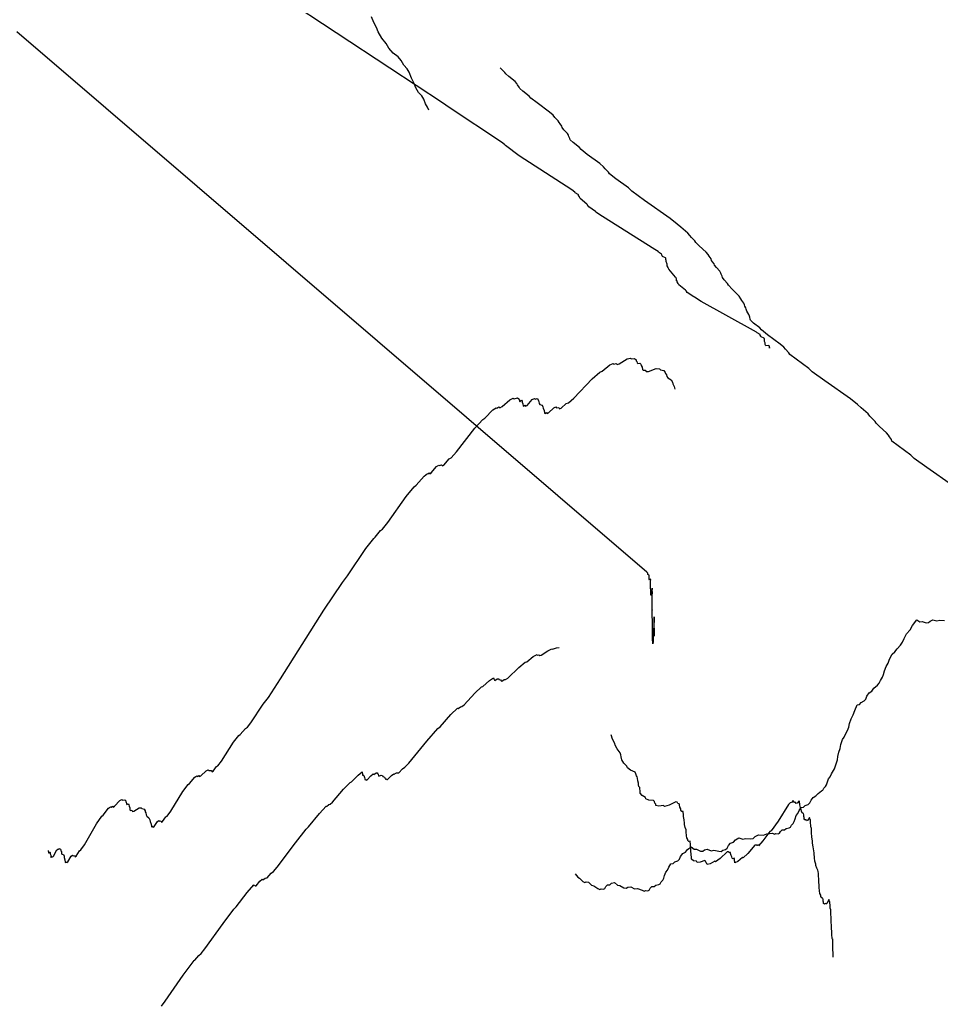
# Model space of a CAD drawing. Header units: metres. Extents: x 0 to 1, y 0 to 1.
# Drawn here: x 0.4555 to 0.5541, y 0.1948 to 0.3004 of the extents above; entities that cross this region are included whole.
import ezdxf

# ---------------------------------------------------------------- set-up
doc = ezdxf.new("R2010")
doc.units = ezdxf.units.M

msp = doc.modelspace()

# ---------------------------------------------------------------- linework, layer by layer
at = {"layer": '2', "color": 0}
for p, q in [((0.495091, 0.295191), (0.398044, 0.35913)), ((0.493378, 0.300062), (0.493133, 0.300691)), ((0.493667, 0.299539), (0.493378, 0.300062)), ((0.522604, 0.241217), (0.455166, 0.299063)), ((0.493849, 0.299087), (0.493667, 0.299539)), ((0.494237, 0.298407), (0.493849, 0.299087)), ((0.494694, 0.297824), (0.494237, 0.298407)), ((0.494983, 0.297335), (0.494694, 0.297824)), ((0.495441, 0.296796), (0.494983, 0.297335)), ((0.49598, 0.29638), (0.495441, 0.296796)), ((0.49632, 0.295996), (0.49598, 0.29638)), ((0.496609, 0.295489), (0.49632, 0.295996)), ((0.500718, 0.291467), (0.495091, 0.295191)), ((0.496949, 0.295109), (0.496609, 0.295489)), ((0.497164, 0.294749), (0.496949, 0.295109)), ((0.497409, 0.294099), (0.497164, 0.294749)), ((0.507085, 0.295024), (0.506923, 0.295204)), ((0.507414, 0.294734), (0.507085, 0.295024)), ((0.507504, 0.294576), (0.507414, 0.294734)), ((0.507833, 0.294285), (0.507504, 0.294576)), ((0.497697, 0.293551), (0.497409, 0.294099)), ((0.49788, 0.293084), (0.497697, 0.293551)), ((0.508501, 0.293768), (0.507833, 0.294285)), ((0.508684, 0.293548), (0.508501, 0.293768)), ((0.508774, 0.293393), (0.508684, 0.293548)), ((0.498168, 0.292582), (0.49788, 0.293084)), ((0.498509, 0.292207), (0.498168, 0.292582)), ((0.508956, 0.293151), (0.508774, 0.293393)), ((0.509007, 0.293007), (0.508956, 0.293151)), ((0.509336, 0.292715), (0.509007, 0.293007)), ((0.510003, 0.292196), (0.509336, 0.292715)), ((0.498724, 0.29185), (0.498509, 0.292207)), ((0.498906, 0.291365), (0.498724, 0.29185)), ((0.499121, 0.291012), (0.498906, 0.291365)), ((0.501434, 0.290952), (0.500718, 0.291467)), ((0.510186, 0.291976), (0.510003, 0.292196)), ((0.510854, 0.291457), (0.510186, 0.291976)), ((0.512208, 0.290477), (0.510854, 0.291457)), ((0.499256, 0.290669), (0.499121, 0.291012)), ((0.507061, 0.287246), (0.501434, 0.290952)), ((0.512579, 0.290131), (0.512208, 0.290477)), ((0.512762, 0.289913), (0.512579, 0.290131)), ((0.513133, 0.289544), (0.512762, 0.289913)), ((0.513234, 0.289365), (0.513133, 0.289544)), ((0.513325, 0.289212), (0.513234, 0.289365)), ((0.513507, 0.288974), (0.513325, 0.289212)), ((0.513557, 0.288831), (0.513507, 0.288974)), ((0.51374, 0.288593), (0.513557, 0.288831)), ((0.514111, 0.288182), (0.51374, 0.288593)), ((0.514213, 0.287992), (0.514111, 0.288182)), ((0.507387, 0.287015), (0.507061, 0.287246)), ((0.514263, 0.287851), (0.514213, 0.287992)), ((0.514364, 0.287638), (0.514263, 0.287851)), ((0.514392, 0.287502), (0.514364, 0.287638)), ((0.514721, 0.28721), (0.514392, 0.287502)), ((0.515389, 0.28669), (0.514721, 0.28721)), ((0.507478, 0.286902), (0.507387, 0.287015)), ((0.508193, 0.286358), (0.507478, 0.286902)), ((0.508235, 0.28631), (0.508193, 0.286358)), ((0.50895, 0.285801), (0.508235, 0.28631)), ((0.515571, 0.28647), (0.515389, 0.28669)), ((0.516239, 0.285949), (0.515571, 0.28647)), ((0.514577, 0.282146), (0.50895, 0.285801)), ((0.517594, 0.284967), (0.516239, 0.285949)), ((0.517965, 0.28462), (0.517594, 0.284967)), ((0.518147, 0.284402), (0.517965, 0.28462)), ((0.518518, 0.284033), (0.518147, 0.284402)), ((0.51862, 0.283854), (0.518518, 0.284033)), ((0.519287, 0.283333), (0.51862, 0.283854)), ((0.520642, 0.282349), (0.519287, 0.283333)), ((0.514904, 0.281917), (0.514577, 0.282146)), ((0.514945, 0.281847), (0.514904, 0.281917)), ((0.515271, 0.281636), (0.514945, 0.281847)), ((0.521013, 0.282002), (0.520642, 0.282349)), ((0.522368, 0.281017), (0.521013, 0.282002)), ((0.51529, 0.281607), (0.515271, 0.281636)), ((0.515302, 0.281543), (0.51529, 0.281607)), ((0.515393, 0.281384), (0.515302, 0.281543)), ((0.515398, 0.281359), (0.515393, 0.281384)), ((0.515489, 0.281235), (0.515398, 0.281359)), ((0.516204, 0.280611), (0.515489, 0.281235)), ((0.525117, 0.279093), (0.522368, 0.281017)), ((0.516246, 0.280558), (0.516204, 0.280611)), ((0.516251, 0.280509), (0.516246, 0.280558)), ((0.516292, 0.280475), (0.516251, 0.280509)), ((0.516295, 0.280456), (0.516292, 0.280475)), ((0.516386, 0.280345), (0.516295, 0.280456)), ((0.517101, 0.27982), (0.516386, 0.280345)), ((0.517143, 0.279772), (0.517101, 0.27982)), ((0.517858, 0.279282), (0.517143, 0.279772)), ((0.523485, 0.27577), (0.517858, 0.279282)), ((0.525869, 0.278489), (0.525117, 0.279093)), ((0.52624, 0.278143), (0.525869, 0.278489)), ((0.526993, 0.277517), (0.52624, 0.278143)), ((0.527199, 0.277267), (0.526993, 0.277517)), ((0.527381, 0.277051), (0.527199, 0.277267)), ((0.527752, 0.276686), (0.527381, 0.277051)), ((0.527854, 0.276508), (0.527752, 0.276686)), ((0.523811, 0.27555), (0.523485, 0.27577)), ((0.523853, 0.27548), (0.523811, 0.27555)), ((0.528225, 0.276142), (0.527854, 0.276508)), ((0.528977, 0.275473), (0.528225, 0.276142)), ((0.524179, 0.275278), (0.523853, 0.27548)), ((0.524198, 0.27525), (0.524179, 0.275278)), ((0.524203, 0.275193), (0.524198, 0.27525)), ((0.524245, 0.275095), (0.524203, 0.275193)), ((0.524247, 0.275072), (0.524245, 0.275095)), ((0.524289, 0.275009), (0.524247, 0.275072)), ((0.524615, 0.274858), (0.524289, 0.275009)), ((0.524634, 0.274832), (0.524615, 0.274858)), ((0.524636, 0.274787), (0.524634, 0.274832)), ((0.524655, 0.27478), (0.524636, 0.274787)), ((0.524656, 0.274763), (0.524655, 0.27478)), ((0.524658, 0.274704), (0.524656, 0.274763)), ((0.524669, 0.274589), (0.524658, 0.274704)), ((0.52467, 0.274565), (0.524669, 0.274589)), ((0.524681, 0.274485), (0.52467, 0.274565)), ((0.524772, 0.274199), (0.524681, 0.274485)), ((0.529183, 0.275212), (0.528977, 0.275473)), ((0.529285, 0.275036), (0.529183, 0.275212)), ((0.529491, 0.274753), (0.529285, 0.275036)), ((0.529547, 0.274597), (0.529491, 0.274753)), ((0.529637, 0.274446), (0.529547, 0.274597)), ((0.52982, 0.274212), (0.529637, 0.274446)), ((0.524778, 0.274165), (0.524772, 0.274199)), ((0.524778, 0.274119), (0.524778, 0.274165)), ((0.524784, 0.274104), (0.524778, 0.274119)), ((0.524784, 0.274087), (0.524784, 0.274104)), ((0.524795, 0.274019), (0.524784, 0.274087)), ((0.524886, 0.273832), (0.524795, 0.274019)), ((0.524892, 0.273804), (0.524886, 0.273832)), ((0.524983, 0.273652), (0.524892, 0.273804)), ((0.525698, 0.2728), (0.524983, 0.273652)), ((0.52987, 0.27407), (0.52982, 0.274212)), ((0.530053, 0.273835), (0.52987, 0.27407)), ((0.530424, 0.273432), (0.530053, 0.273835)), ((0.530525, 0.273244), (0.530424, 0.273432)), ((0.525739, 0.272734), (0.525698, 0.2728)), ((0.525745, 0.272684), (0.525739, 0.272734)), ((0.525786, 0.272636), (0.525745, 0.272684)), ((0.525788, 0.272617), (0.525786, 0.272636)), ((0.525789, 0.272563), (0.525788, 0.272617)), ((0.525794, 0.272484), (0.525789, 0.272563)), ((0.525795, 0.272463), (0.525794, 0.272484)), ((0.5258, 0.272419), (0.525795, 0.272463)), ((0.525841, 0.272422), (0.5258, 0.272419)), ((0.525844, 0.272406), (0.525841, 0.272422)), ((0.525844, 0.272362), (0.525844, 0.272406)), ((0.525847, 0.272363), (0.525844, 0.272362)), ((0.525847, 0.272347), (0.525847, 0.272363)), ((0.525858, 0.272284), (0.525847, 0.272347)), ((0.530575, 0.273104), (0.530525, 0.273244)), ((0.530677, 0.272893), (0.530575, 0.273104)), ((0.530705, 0.272758), (0.530677, 0.272893)), ((0.530887, 0.272522), (0.530705, 0.272758)), ((0.531258, 0.272118), (0.530887, 0.272522)), ((0.525949, 0.272132), (0.525858, 0.272284)), ((0.525954, 0.272106), (0.525949, 0.272132)), ((0.526045, 0.271989), (0.525954, 0.272106)), ((0.526761, 0.271416), (0.526045, 0.271989)), ((0.526802, 0.271366), (0.526761, 0.271416)), ((0.526807, 0.271318), (0.526802, 0.271366)), ((0.526849, 0.271286), (0.526807, 0.271318)), ((0.526851, 0.271268), (0.526849, 0.271286)), ((0.526942, 0.271163), (0.526851, 0.271268)), ((0.53136, 0.27193), (0.531258, 0.272118)), ((0.531731, 0.271525), (0.53136, 0.27193)), ((0.532483, 0.270777), (0.531731, 0.271525)), ((0.527658, 0.270689), (0.526942, 0.271163)), ((0.527699, 0.270645), (0.527658, 0.270689)), ((0.528414, 0.270205), (0.527699, 0.270645)), ((0.532689, 0.270494), (0.532483, 0.270777)), ((0.532791, 0.270308), (0.532689, 0.270494)), ((0.532997, 0.270003), (0.532791, 0.270308)), ((0.534041, 0.267096), (0.528414, 0.270205)), ((0.533053, 0.269842), (0.532997, 0.270003)), ((0.533103, 0.269704), (0.533053, 0.269842)), ((0.533205, 0.269497), (0.533103, 0.269704)), ((0.533232, 0.269363), (0.533205, 0.269497)), ((0.533334, 0.269156), (0.533232, 0.269363)), ((0.53354, 0.268809), (0.533334, 0.269156)), ((0.533596, 0.268636), (0.53354, 0.268809)), ((0.533624, 0.268503), (0.533596, 0.268636)), ((0.533681, 0.268308), (0.533624, 0.268503)), ((0.533696, 0.268177), (0.533681, 0.268308)), ((0.534025, 0.267884), (0.533696, 0.268177)), ((0.534693, 0.267363), (0.534025, 0.267884)), ((0.534368, 0.266899), (0.534041, 0.267096)), ((0.534875, 0.267143), (0.534693, 0.267363)), ((0.535543, 0.266621), (0.534875, 0.267143)), ((0.534409, 0.266832), (0.534368, 0.266899)), ((0.534736, 0.266654), (0.534409, 0.266832)), ((0.534754, 0.266627), (0.534736, 0.266654)), ((0.53476, 0.26657), (0.534754, 0.266627)), ((0.534801, 0.266475), (0.53476, 0.26657)), ((0.534804, 0.266453), (0.534801, 0.266475)), ((0.534845, 0.266393), (0.534804, 0.266453)), ((0.535171, 0.266265), (0.534845, 0.266393)), ((0.53519, 0.266241), (0.535171, 0.266265)), ((0.535193, 0.266196), (0.53519, 0.266241)), ((0.535212, 0.26619), (0.535193, 0.266196)), ((0.535213, 0.266173), (0.535212, 0.26619)), ((0.535213, 0.266116), (0.535213, 0.266173)), ((0.535219, 0.266014), (0.535213, 0.266116)), ((0.535219, 0.265992), (0.535219, 0.266014)), ((0.535224, 0.265925), (0.535219, 0.265992)), ((0.536898, 0.265636), (0.535543, 0.266621)), ((0.535266, 0.265749), (0.535224, 0.265925)), ((0.535268, 0.265722), (0.535266, 0.265749)), ((0.535268, 0.265677), (0.535268, 0.265722)), ((0.535271, 0.265668), (0.535268, 0.265677)), ((0.535271, 0.265651), (0.535271, 0.265668)), ((0.535276, 0.265598), (0.535271, 0.265651)), ((0.535318, 0.26552), (0.535276, 0.265598)), ((0.53532, 0.265499), (0.535318, 0.26552)), ((0.535362, 0.265457), (0.53532, 0.265499)), ((0.535688, 0.265472), (0.535362, 0.265457)), ((0.535707, 0.265457), (0.535688, 0.265472)), ((0.535709, 0.265413), (0.535707, 0.265457)), ((0.535728, 0.265415), (0.535709, 0.265413)), ((0.535729, 0.265399), (0.535728, 0.265415)), ((0.53573, 0.265345), (0.535729, 0.265399)), ((0.535732, 0.265273), (0.53573, 0.265345)), ((0.535732, 0.265252), (0.535732, 0.265273)), ((0.535734, 0.265215), (0.535732, 0.265252)), ((0.535753, 0.265268), (0.535734, 0.265215)), ((0.535754, 0.265255), (0.535753, 0.265268)), ((0.535755, 0.265211), (0.535754, 0.265255)), ((0.535756, 0.265216), (0.535755, 0.265211)), ((0.535756, 0.265199), (0.535756, 0.265216)), ((0.537269, 0.265289), (0.536898, 0.265636)), ((0.537452, 0.26507), (0.537269, 0.265289)), ((0.537822, 0.264701), (0.537452, 0.26507)), ((0.519654, 0.263519), (0.520491, 0.264059)), ((0.520491, 0.264059), (0.520847, 0.264139)), ((0.520847, 0.264139), (0.520947, 0.264059)), ((0.520947, 0.264059), (0.521302, 0.264075)), ((0.521302, 0.264075), (0.521453, 0.263933)), ((0.521453, 0.263933), (0.521472, 0.263834)), ((0.537924, 0.264522), (0.537822, 0.264701)), ((0.538592, 0.263999), (0.537924, 0.264522)), ((0.539946, 0.263013), (0.538592, 0.263999)), ((0.517823, 0.262741), (0.518661, 0.263405)), ((0.518661, 0.263405), (0.519016, 0.263537)), ((0.519016, 0.263537), (0.519082, 0.263478)), ((0.519082, 0.263478), (0.519318, 0.263564)), ((0.519318, 0.263564), (0.519418, 0.263451)), ((0.519418, 0.263451), (0.519654, 0.263519)), ((0.521472, 0.263834), (0.521538, 0.263784)), ((0.521538, 0.263784), (0.521567, 0.263613)), ((0.521567, 0.263613), (0.521633, 0.263544)), ((0.521633, 0.263544), (0.521869, 0.263598)), ((0.521869, 0.263598), (0.521969, 0.263471)), ((0.521969, 0.263471), (0.521997, 0.263333)), ((0.521997, 0.263333), (0.522097, 0.263143)), ((0.522097, 0.263143), (0.522139, 0.262913)), ((0.522139, 0.262913), (0.522206, 0.262834)), ((0.522206, 0.262834), (0.522441, 0.262852)), ((0.522441, 0.262852), (0.522541, 0.26271)), ((0.522777, 0.262709), (0.523614, 0.263005)), ((0.523614, 0.263005), (0.52397, 0.262981)), ((0.52397, 0.262981), (0.52407, 0.262873)), ((0.52407, 0.262873), (0.524426, 0.262785)), ((0.540317, 0.262666), (0.539946, 0.263013)), ((0.514779, 0.259844), (0.51675, 0.26191)), ((0.51675, 0.26191), (0.517588, 0.262638)), ((0.517588, 0.262638), (0.517823, 0.262741)), ((0.522541, 0.26271), (0.522777, 0.262709)), ((0.524426, 0.262785), (0.524577, 0.262599)), ((0.524577, 0.262599), (0.524605, 0.26248)), ((0.524605, 0.26248), (0.524705, 0.262355)), ((0.524705, 0.262355), (0.524747, 0.262152)), ((0.524747, 0.262152), (0.524847, 0.262008)), ((0.524847, 0.262008), (0.525203, 0.261796)), ((0.525203, 0.261796), (0.525354, 0.261557)), ((0.541672, 0.261679), (0.540317, 0.262666)), ((0.525354, 0.261557), (0.525396, 0.261388)), ((0.525396, 0.261388), (0.525547, 0.261085)), ((0.525547, 0.261085), (0.525612, 0.260806)), ((0.544421, 0.259751), (0.541672, 0.261679)), ((0.507107, 0.258934), (0.507944, 0.259676)), ((0.507944, 0.259676), (0.5083, 0.259841)), ((0.5083, 0.259841), (0.5084, 0.259786)), ((0.5084, 0.259786), (0.508756, 0.259888)), ((0.508756, 0.259888), (0.508907, 0.259782)), ((0.508907, 0.259782), (0.508919, 0.259691)), ((0.508919, 0.259691), (0.508963, 0.259666)), ((0.508963, 0.259666), (0.508982, 0.259506)), ((0.509784, 0.259072), (0.510339, 0.259693)), ((0.510339, 0.259693), (0.510574, 0.259808)), ((0.510574, 0.259808), (0.51064, 0.259738)), ((0.51064, 0.259738), (0.510876, 0.259789)), ((0.510876, 0.259789), (0.510976, 0.259661)), ((0.510976, 0.259661), (0.510995, 0.259553)), ((0.514224, 0.259347), (0.514779, 0.259844)), ((0.545173, 0.259145), (0.544421, 0.259751)), ((0.506114, 0.25858), (0.506469, 0.258799)), ((0.506469, 0.258799), (0.506536, 0.258755)), ((0.506536, 0.258755), (0.506771, 0.258898)), ((0.506771, 0.258898), (0.506871, 0.25881)), ((0.506871, 0.25881), (0.507107, 0.258934)), ((0.508982, 0.259506), (0.509026, 0.259463)), ((0.509026, 0.259463), (0.509182, 0.259608)), ((0.509182, 0.259608), (0.509248, 0.25952)), ((0.509248, 0.25952), (0.509267, 0.259394)), ((0.509267, 0.259394), (0.509333, 0.259242)), ((0.509333, 0.259242), (0.509361, 0.259028)), ((0.509361, 0.259028), (0.509405, 0.258975)), ((0.509405, 0.258975), (0.509561, 0.259084)), ((0.509561, 0.259084), (0.509628, 0.258981)), ((0.509628, 0.258981), (0.509784, 0.259072)), ((0.510995, 0.259553), (0.511061, 0.259466)), ((0.511061, 0.259466), (0.511089, 0.25928)), ((0.511089, 0.25928), (0.511156, 0.259175)), ((0.511156, 0.259175), (0.511391, 0.259101)), ((0.511391, 0.259101), (0.511491, 0.258921)), ((0.511491, 0.258921), (0.511519, 0.258768)), ((0.511519, 0.258768), (0.51162, 0.258523)), ((0.512085, 0.258261), (0.512639, 0.258812)), ((0.512639, 0.258812), (0.512875, 0.258897)), ((0.512875, 0.258897), (0.512941, 0.258819)), ((0.512941, 0.258819), (0.513177, 0.25884)), ((0.513177, 0.25884), (0.513277, 0.2587)), ((0.513277, 0.2587), (0.513433, 0.258761)), ((0.513433, 0.258761), (0.513988, 0.259277)), ((0.513988, 0.259277), (0.514224, 0.259347)), ((0.545544, 0.258799), (0.545173, 0.259145)), ((0.546297, 0.258171), (0.545544, 0.258799)), ((0.504203, 0.256624), (0.505041, 0.257554)), ((0.505041, 0.257554), (0.505276, 0.257714)), ((0.505276, 0.257714), (0.506114, 0.25858)), ((0.51162, 0.258523), (0.511662, 0.25827)), ((0.511662, 0.25827), (0.511706, 0.258211)), ((0.511706, 0.258211), (0.511862, 0.258301)), ((0.511862, 0.258301), (0.511928, 0.25819)), ((0.511928, 0.25819), (0.512085, 0.258261)), ((0.546503, 0.257921), (0.546297, 0.258171)), ((0.546686, 0.257704), (0.546503, 0.257921)), ((0.547056, 0.257339), (0.546686, 0.257704)), ((0.502232, 0.254082), (0.504203, 0.256624)), ((0.547158, 0.257161), (0.547056, 0.257339)), ((0.547529, 0.256794), (0.547158, 0.257161)), ((0.548281, 0.256124), (0.547529, 0.256794)), ((0.548487, 0.255863), (0.548281, 0.256124)), ((0.548589, 0.255687), (0.548487, 0.255863)), ((0.548795, 0.255403), (0.548589, 0.255687)), ((0.548851, 0.255248), (0.548795, 0.255403)), ((0.549519, 0.254725), (0.548851, 0.255248)), ((0.550874, 0.253738), (0.549519, 0.254725)), ((0.500886, 0.252675), (0.501441, 0.253325)), ((0.501441, 0.253325), (0.501677, 0.253451)), ((0.501677, 0.253451), (0.502232, 0.254082)), ((0.551245, 0.25339), (0.550874, 0.253738)), ((0.552599, 0.252402), (0.551245, 0.25339)), ((0.499538, 0.251849), (0.500093, 0.252535)), ((0.500093, 0.252535), (0.500328, 0.252676)), ((0.500328, 0.252676), (0.500395, 0.252614)), ((0.500395, 0.252614), (0.50063, 0.252692)), ((0.50063, 0.252692), (0.50073, 0.252576)), ((0.50073, 0.252576), (0.500886, 0.252675)), ((0.555348, 0.250471), (0.552599, 0.252402)), ((0.497922, 0.250524), (0.49876, 0.251494)), ((0.49876, 0.251494), (0.499115, 0.251756)), ((0.499115, 0.251756), (0.499159, 0.251708)), ((0.499159, 0.251708), (0.499315, 0.251836)), ((0.499315, 0.251836), (0.499382, 0.25174)), ((0.499382, 0.25174), (0.499538, 0.251849)), ((0.496849, 0.249302), (0.497687, 0.250335)), ((0.497687, 0.250335), (0.497922, 0.250524)), ((0.494878, 0.246517), (0.496849, 0.249302)), ((0.494323, 0.245817), (0.494878, 0.246517)), ((0.493376, 0.244825), (0.493532, 0.244943)), ((0.493532, 0.244943), (0.494087, 0.245661)), ((0.494087, 0.245661), (0.494323, 0.245817)), ((0.492539, 0.243739), (0.493376, 0.244825)), ((0.490567, 0.240829), (0.492539, 0.243739)), ((0.490012, 0.240094), (0.490567, 0.240829)), ((0.522714, 0.241089), (0.522604, 0.241217)), ((0.522735, 0.240952), (0.522714, 0.241089)), ((0.522845, 0.2409), (0.522735, 0.240952)), ((0.522845, 0.240867), (0.522845, 0.2409)), ((0.522849, 0.240698), (0.522845, 0.240867)), ((0.52287, 0.240481), (0.522849, 0.240698)), ((0.488041, 0.23712), (0.490012, 0.240094)), ((0.52287, 0.240448), (0.52287, 0.240481)), ((0.522891, 0.240351), (0.52287, 0.240448)), ((0.523001, 0.240508), (0.522891, 0.240351)), ((0.523001, 0.240475), (0.523001, 0.240508)), ((0.523001, 0.240356), (0.523001, 0.240475)), ((0.523001, 0.240365), (0.523001, 0.240398)), ((0.523001, 0.240398), (0.523001, 0.240356)), ((0.523002, 0.240174), (0.523001, 0.240365)), ((0.523006, 0.239843), (0.523002, 0.240174)), ((0.523006, 0.23981), (0.523006, 0.239843)), ((0.52301, 0.239598), (0.523006, 0.23981)), ((0.523031, 0.23916), (0.52301, 0.239598)), ((0.523031, 0.239126), (0.523031, 0.23916)), ((0.523031, 0.239007), (0.523031, 0.239126)), ((0.523031, 0.239015), (0.523031, 0.239048)), ((0.523031, 0.239048), (0.523031, 0.239007)), ((0.523035, 0.238868), (0.523031, 0.239015)), ((0.523057, 0.238764), (0.523035, 0.238868)), ((0.523057, 0.238731), (0.523057, 0.238764)), ((0.523078, 0.238746), (0.523057, 0.238731)), ((0.523187, 0.239486), (0.523078, 0.238746)), ((0.523188, 0.239455), (0.523187, 0.239486)), ((0.523188, 0.239336), (0.523188, 0.239455)), ((0.523188, 0.239346), (0.523188, 0.239379)), ((0.523188, 0.239379), (0.523188, 0.239336)), ((0.523188, 0.239181), (0.523188, 0.239346)), ((0.523188, 0.238982), (0.523188, 0.239181)), ((0.523188, 0.23909), (0.523188, 0.239123)), ((0.523188, 0.239123), (0.523188, 0.23887)), ((0.523188, 0.238971), (0.523188, 0.23909)), ((0.523188, 0.23898), (0.523188, 0.239013)), ((0.523188, 0.239013), (0.523188, 0.238971)), ((0.523188, 0.238949), (0.523188, 0.238982)), ((0.523188, 0.238777), (0.523188, 0.23898)), ((0.523188, 0.23887), (0.523188, 0.238949)), ((0.523189, 0.238379), (0.523188, 0.238777)), ((0.523189, 0.238345), (0.523189, 0.238379)), ((0.52319, 0.238067), (0.523189, 0.238345)), ((0.523194, 0.237282), (0.52319, 0.238067)), ((0.483398, 0.229767), (0.488041, 0.23712)), ((0.523194, 0.237248), (0.523194, 0.237282)), ((0.523194, 0.237129), (0.523194, 0.237248)), ((0.523194, 0.237137), (0.523194, 0.23717)), ((0.523194, 0.23717), (0.523194, 0.237129)), ((0.523195, 0.236923), (0.523194, 0.237137)), ((0.523199, 0.236472), (0.523195, 0.236923)), ((0.523199, 0.236439), (0.523199, 0.236472)), ((0.523203, 0.236108), (0.523199, 0.236439)), ((0.523224, 0.235052), (0.523203, 0.236108)), ((0.52341, 0.236421), (0.523301, 0.234053)), ((0.523411, 0.236392), (0.52341, 0.236421)), ((0.523411, 0.236273), (0.523411, 0.236392)), ((0.523411, 0.236286), (0.523411, 0.236319)), ((0.523411, 0.236319), (0.523411, 0.236273)), ((0.523411, 0.236121), (0.523411, 0.236286)), ((0.523411, 0.235923), (0.523411, 0.236121)), ((0.523411, 0.236034), (0.523411, 0.236066)), ((0.523411, 0.236066), (0.523411, 0.235812)), ((0.523411, 0.235915), (0.523411, 0.236034)), ((0.523411, 0.235924), (0.523411, 0.235957)), ((0.523411, 0.235957), (0.523411, 0.235915)), ((0.523411, 0.235734), (0.523411, 0.235924)), ((0.523411, 0.23589), (0.523411, 0.235923)), ((0.523411, 0.235812), (0.523411, 0.23589)), ((0.523411, 0.235406), (0.523411, 0.235734)), ((0.523411, 0.235373), (0.523411, 0.235406)), ((0.550794, 0.235027), (0.551063, 0.235491)), ((0.551063, 0.235491), (0.551512, 0.236094)), ((0.551512, 0.236094), (0.551853, 0.235902)), ((0.551853, 0.235902), (0.552102, 0.23592)), ((0.552102, 0.23592), (0.552517, 0.235783)), ((0.552517, 0.235783), (0.552766, 0.235798)), ((0.552766, 0.235798), (0.552948, 0.235969)), ((0.552948, 0.235969), (0.553251, 0.236085)), ((0.553251, 0.236085), (0.553666, 0.235979)), ((0.553666, 0.235979), (0.553969, 0.236061)), ((0.553969, 0.236061), (0.554474, 0.236029)), ((0.523224, 0.235018), (0.523224, 0.235052)), ((0.523224, 0.234898), (0.523224, 0.235018)), ((0.523224, 0.234905), (0.523224, 0.234938)), ((0.523224, 0.234938), (0.523224, 0.234898)), ((0.523224, 0.23474), (0.523224, 0.234905)), ((0.523224, 0.234541), (0.523224, 0.23474)), ((0.523224, 0.234645), (0.523224, 0.234678)), ((0.523224, 0.234678), (0.523224, 0.234429)), ((0.523224, 0.234526), (0.523224, 0.234645)), ((0.523224, 0.234536), (0.523224, 0.234569)), ((0.523224, 0.234569), (0.523224, 0.234526)), ((0.523224, 0.234508), (0.523224, 0.234541)), ((0.523225, 0.234356), (0.523224, 0.234536)), ((0.523224, 0.234429), (0.523224, 0.234508)), ((0.523229, 0.234086), (0.523225, 0.234356)), ((0.523411, 0.235165), (0.523411, 0.235373)), ((0.523411, 0.23518), (0.523411, 0.235212)), ((0.523411, 0.235212), (0.523411, 0.234373)), ((0.523411, 0.235061), (0.523411, 0.23518)), ((0.523411, 0.234746), (0.523411, 0.235165)), ((0.523411, 0.235072), (0.523411, 0.235104)), ((0.523411, 0.235104), (0.523411, 0.235061)), ((0.523411, 0.234906), (0.523411, 0.235072)), ((0.523411, 0.234708), (0.523411, 0.234906)), ((0.523411, 0.234816), (0.523411, 0.234848)), ((0.523411, 0.234848), (0.523411, 0.234596)), ((0.523411, 0.234697), (0.523411, 0.234816)), ((0.523411, 0.234712), (0.523411, 0.234746)), ((0.523411, 0.234706), (0.523411, 0.234739)), ((0.523411, 0.234739), (0.523411, 0.234697)), ((0.523411, 0.234593), (0.523411, 0.234712)), ((0.523411, 0.234675), (0.523411, 0.234708)), ((0.523411, 0.234596), (0.523411, 0.234675)), ((0.523411, 0.234601), (0.523411, 0.234634)), ((0.523411, 0.234634), (0.523411, 0.234593)), ((0.523411, 0.234458), (0.523411, 0.234601)), ((0.523411, 0.234372), (0.523411, 0.234458)), ((0.523411, 0.234373), (0.523411, 0.234339)), ((0.523411, 0.234339), (0.523411, 0.234372)), ((0.550155, 0.234113), (0.550425, 0.234611)), ((0.550425, 0.234611), (0.550794, 0.235027)), ((0.523229, 0.234052), (0.523229, 0.234086)), ((0.523233, 0.233901), (0.523229, 0.234052)), ((0.523254, 0.233777), (0.523233, 0.233901)), ((0.523254, 0.233744), (0.523254, 0.233777)), ((0.523254, 0.233624), (0.523254, 0.233744)), ((0.523254, 0.233633), (0.523254, 0.233666)), ((0.523254, 0.233666), (0.523254, 0.233624)), ((0.523258, 0.233546), (0.523254, 0.233633)), ((0.523279, 0.233756), (0.523258, 0.233546)), ((0.52328, 0.233724), (0.523279, 0.233756)), ((0.523301, 0.234053), (0.52328, 0.233724)), ((0.549403, 0.233), (0.549772, 0.233385)), ((0.549772, 0.233385), (0.549993, 0.233714)), ((0.549993, 0.233714), (0.550155, 0.234113)), ((0.510455, 0.232156), (0.510881, 0.232401)), ((0.510881, 0.232401), (0.510913, 0.232327)), ((0.510913, 0.232327), (0.511064, 0.232355)), ((0.511064, 0.232355), (0.511155, 0.232284)), ((0.511155, 0.232284), (0.511305, 0.232307)), ((0.511305, 0.232307), (0.512011, 0.23279)), ((0.512011, 0.23279), (0.512438, 0.232995)), ((0.512438, 0.232995), (0.512529, 0.23295)), ((0.512529, 0.23295), (0.512956, 0.233118)), ((0.512956, 0.233118), (0.513214, 0.233132)), ((0.548609, 0.231887), (0.548879, 0.232432)), ((0.548879, 0.232432), (0.549182, 0.232668)), ((0.549182, 0.232668), (0.549403, 0.233)), ((0.508892, 0.230983), (0.509598, 0.231569)), ((0.509598, 0.231569), (0.509748, 0.231606)), ((0.509748, 0.231606), (0.510455, 0.232156)), ((0.548226, 0.231091), (0.548447, 0.231459)), ((0.548447, 0.231459), (0.548609, 0.231887)), ((0.507723, 0.229868), (0.508892, 0.230983)), ((0.547835, 0.22995), (0.547967, 0.23025)), ((0.547967, 0.23025), (0.548064, 0.230629)), ((0.548064, 0.230629), (0.548226, 0.231091)), ((0.482091, 0.227781), (0.483398, 0.229767)), ((0.505068, 0.228962), (0.505774, 0.229586)), ((0.505774, 0.229586), (0.506201, 0.229876)), ((0.506201, 0.229876), (0.506213, 0.229787)), ((0.506213, 0.229787), (0.506265, 0.22975)), ((0.506265, 0.22975), (0.506297, 0.229639)), ((0.506297, 0.229639), (0.50635, 0.229596)), ((0.50635, 0.229596), (0.506599, 0.229769)), ((0.506599, 0.229769), (0.506749, 0.229786)), ((0.506749, 0.229786), (0.506781, 0.229701)), ((0.506781, 0.229701), (0.506932, 0.229682)), ((0.506932, 0.229682), (0.507023, 0.229583)), ((0.507023, 0.229583), (0.507076, 0.229537)), ((0.507076, 0.229537), (0.507324, 0.2297)), ((0.507324, 0.2297), (0.507475, 0.229711)), ((0.507475, 0.229711), (0.507723, 0.229868)), ((0.54693, 0.228773), (0.547299, 0.229114)), ((0.547299, 0.229114), (0.547481, 0.229311)), ((0.547481, 0.229311), (0.547613, 0.229614)), ((0.547613, 0.229614), (0.547835, 0.22995)), ((0.503043, 0.227011), (0.504212, 0.228249)), ((0.504212, 0.228249), (0.504918, 0.228909)), ((0.504918, 0.228909), (0.505068, 0.228962)), ((0.546184, 0.227926), (0.546405, 0.228266)), ((0.546405, 0.228266), (0.546708, 0.228467)), ((0.546708, 0.228467), (0.54693, 0.228773)), ((0.48023, 0.225076), (0.481536, 0.22708)), ((0.481536, 0.22708), (0.482091, 0.227781)), ((0.502794, 0.226827), (0.503043, 0.227011)), ((0.544866, 0.22638), (0.545136, 0.226991)), ((0.545136, 0.226991), (0.545385, 0.22705)), ((0.545385, 0.22705), (0.545566, 0.227252)), ((0.545566, 0.227252), (0.545869, 0.227421)), ((0.545869, 0.227421), (0.546051, 0.227621)), ((0.546051, 0.227621), (0.546184, 0.227926)), ((0.500468, 0.224646), (0.501636, 0.225951)), ((0.501636, 0.225951), (0.502342, 0.226652)), ((0.502342, 0.226652), (0.502395, 0.226612)), ((0.502395, 0.226612), (0.502644, 0.226801)), ((0.502644, 0.226801), (0.502794, 0.226827)), ((0.544483, 0.225491), (0.544705, 0.225913)), ((0.544705, 0.225913), (0.544866, 0.22638)), ((0.479862, 0.224596), (0.48023, 0.225076)), ((0.544225, 0.224588), (0.544322, 0.224989)), ((0.544322, 0.224989), (0.544483, 0.225491)), ((0.478915, 0.223715), (0.479072, 0.223815)), ((0.479072, 0.223815), (0.479626, 0.224468)), ((0.479626, 0.224468), (0.479862, 0.224596)), ((0.499051, 0.223108), (0.500219, 0.224449)), ((0.500219, 0.224449), (0.500468, 0.224646)), ((0.518952, 0.223337), (0.518806, 0.22377)), ((0.543738, 0.22353), (0.543871, 0.223865)), ((0.543871, 0.223865), (0.544092, 0.224255)), ((0.544092, 0.224255), (0.544225, 0.224588)), ((0.477054, 0.220959), (0.478361, 0.222998)), ((0.478361, 0.222998), (0.478915, 0.223715)), ((0.497117, 0.220744), (0.499051, 0.223108)), ((0.519171, 0.222872), (0.518952, 0.223337)), ((0.51921, 0.222677), (0.519171, 0.222872)), ((0.543297, 0.22231), (0.543394, 0.22274)), ((0.543394, 0.22274), (0.543556, 0.223289)), ((0.543556, 0.223289), (0.543738, 0.22353)), ((0.519429, 0.222269), (0.51921, 0.222677)), ((0.519758, 0.221841), (0.519429, 0.222269)), ((0.519817, 0.221653), (0.519758, 0.221841)), ((0.543068, 0.221474), (0.543165, 0.221938)), ((0.543165, 0.221938), (0.543297, 0.22231)), ((0.476686, 0.220469), (0.477054, 0.220959)), ((0.496706, 0.220321), (0.497117, 0.220744)), ((0.519856, 0.221414), (0.519817, 0.221653)), ((0.519915, 0.22124), (0.519856, 0.221414)), ((0.519925, 0.221097), (0.519915, 0.22124)), ((0.520144, 0.220757), (0.519925, 0.221097)), ((0.520473, 0.220432), (0.520144, 0.220757)), ((0.542797, 0.220452), (0.54293, 0.220792)), ((0.54293, 0.220792), (0.543009, 0.221094)), ((0.543009, 0.221094), (0.543068, 0.221474)), ((0.474867, 0.219382), (0.475421, 0.21994)), ((0.475421, 0.21994), (0.475657, 0.220027)), ((0.475657, 0.220027), (0.475723, 0.21995)), ((0.475723, 0.21995), (0.475959, 0.219974)), ((0.475959, 0.219974), (0.476059, 0.219835)), ((0.476059, 0.219835), (0.476163, 0.219894)), ((0.476163, 0.219894), (0.47653, 0.220402)), ((0.47653, 0.220402), (0.476686, 0.220469)), ((0.491703, 0.219474), (0.49213, 0.219813)), ((0.49213, 0.219813), (0.492134, 0.219719)), ((0.492134, 0.219719), (0.492153, 0.219651)), ((0.492153, 0.219651), (0.492164, 0.219523)), ((0.493078, 0.219407), (0.493326, 0.219596)), ((0.493326, 0.219596), (0.493379, 0.219549)), ((0.493379, 0.219549), (0.493628, 0.219702)), ((0.493628, 0.219702), (0.493778, 0.219706)), ((0.493778, 0.219706), (0.493789, 0.219614)), ((0.493789, 0.219614), (0.493842, 0.219558)), ((0.493842, 0.219558), (0.493874, 0.219436)), ((0.495258, 0.219444), (0.495506, 0.219621)), ((0.495506, 0.219621), (0.495559, 0.219571)), ((0.495559, 0.219571), (0.495808, 0.219712)), ((0.495808, 0.219712), (0.495958, 0.21971)), ((0.495958, 0.21971), (0.496046, 0.219721)), ((0.496046, 0.219721), (0.496457, 0.22015)), ((0.496457, 0.22015), (0.496706, 0.220321)), ((0.520532, 0.220262), (0.520473, 0.220432)), ((0.52086, 0.219994), (0.520532, 0.220262)), ((0.521354, 0.219775), (0.52086, 0.219994)), ((0.521442, 0.219625), (0.521354, 0.219775)), ((0.5215, 0.219411), (0.521442, 0.219625)), ((0.542254, 0.219292), (0.542387, 0.219601)), ((0.542387, 0.219601), (0.542608, 0.219948)), ((0.542608, 0.219948), (0.542717, 0.220147)), ((0.542717, 0.220147), (0.542797, 0.220452)), ((0.473497, 0.218455), (0.473654, 0.218563)), ((0.473654, 0.218563), (0.474208, 0.219246)), ((0.474208, 0.219246), (0.474444, 0.219386)), ((0.474444, 0.219386), (0.474488, 0.219328)), ((0.474488, 0.219328), (0.474644, 0.219419)), ((0.474644, 0.219419), (0.47471, 0.219309)), ((0.47471, 0.219309), (0.474867, 0.219382)), ((0.49014, 0.217954), (0.490847, 0.218697)), ((0.490847, 0.218697), (0.490997, 0.218767)), ((0.490997, 0.218767), (0.491703, 0.219474)), ((0.492164, 0.219523), (0.492183, 0.219449)), ((0.492183, 0.219449), (0.49227, 0.219483)), ((0.49227, 0.219483), (0.492323, 0.219415)), ((0.492323, 0.219415), (0.492334, 0.219313)), ((0.492334, 0.219313), (0.492387, 0.219209)), ((0.492387, 0.219209), (0.492419, 0.219058)), ((0.492419, 0.219058), (0.492438, 0.218983)), ((0.492438, 0.218983), (0.492526, 0.219006)), ((0.492526, 0.219006), (0.492579, 0.218932)), ((0.492579, 0.218932), (0.492666, 0.218949)), ((0.492666, 0.218949), (0.493078, 0.219407)), ((0.493874, 0.219436), (0.493927, 0.219374)), ((0.493927, 0.219374), (0.494176, 0.21946)), ((0.494176, 0.21946), (0.494326, 0.219424)), ((0.494326, 0.219424), (0.494358, 0.219329)), ((0.494358, 0.219329), (0.494509, 0.219257)), ((0.494509, 0.219257), (0.494599, 0.219126)), ((0.494599, 0.219126), (0.494618, 0.219049)), ((0.494618, 0.219049), (0.494706, 0.219068)), ((0.494706, 0.219068), (0.494759, 0.218992)), ((0.494759, 0.218992), (0.494846, 0.219005)), ((0.494846, 0.219005), (0.495258, 0.219444)), ((0.521589, 0.219274), (0.5215, 0.219411)), ((0.521604, 0.219138), (0.521589, 0.219274)), ((0.521643, 0.218847), (0.521604, 0.219138)), ((0.521702, 0.218593), (0.521643, 0.218847)), ((0.521713, 0.218436), (0.521702, 0.218593)), ((0.54186, 0.218436), (0.54194, 0.218743)), ((0.54194, 0.218743), (0.542073, 0.219087)), ((0.542073, 0.219087), (0.542254, 0.219292)), ((0.471636, 0.215599), (0.472943, 0.217708)), ((0.472943, 0.217708), (0.473497, 0.218455)), ((0.488972, 0.21658), (0.49014, 0.217954)), ((0.521771, 0.21824), (0.521713, 0.218436)), ((0.52186, 0.218129), (0.521771, 0.21824)), ((0.521875, 0.217998), (0.52186, 0.218129)), ((0.521886, 0.217797), (0.521875, 0.217998)), ((0.521902, 0.21768), (0.521886, 0.217797)), ((0.521904, 0.217547), (0.521902, 0.21768)), ((0.522124, 0.21729), (0.521904, 0.217547)), ((0.540721, 0.217241), (0.540942, 0.217511)), ((0.540942, 0.217511), (0.541311, 0.217792)), ((0.541311, 0.217792), (0.54146, 0.217855)), ((0.54146, 0.217855), (0.541569, 0.21806)), ((0.541569, 0.21806), (0.541751, 0.218234)), ((0.541751, 0.218234), (0.54186, 0.218436)), ((0.465623, 0.216128), (0.466178, 0.216743)), ((0.466178, 0.216743), (0.466413, 0.216855)), ((0.466413, 0.216855), (0.46648, 0.216785)), ((0.46648, 0.216785), (0.466715, 0.216834)), ((0.466715, 0.216834), (0.466815, 0.216705)), ((0.466815, 0.216705), (0.466828, 0.216608)), ((0.466828, 0.216608), (0.466872, 0.216564)), ((0.466872, 0.216564), (0.46689, 0.216396)), ((0.46689, 0.216396), (0.466934, 0.216333)), ((0.466934, 0.216333), (0.467091, 0.216408)), ((0.467091, 0.216408), (0.467157, 0.21629)), ((0.488723, 0.216368), (0.488972, 0.21658)), ((0.522452, 0.217088), (0.522124, 0.21729)), ((0.522511, 0.21694), (0.522452, 0.217088)), ((0.52284, 0.216795), (0.522511, 0.21694)), ((0.523333, 0.216762), (0.52284, 0.216795)), ((0.523421, 0.216644), (0.523333, 0.216762)), ((0.52348, 0.216452), (0.523421, 0.216644)), ((0.523568, 0.216349), (0.52348, 0.216452)), ((0.525727, 0.216613), (0.524987, 0.216239)), ((0.525859, 0.216568), (0.525727, 0.216613)), ((0.525947, 0.216424), (0.525859, 0.216568)), ((0.526079, 0.216394), (0.525947, 0.216424)), ((0.526103, 0.216277), (0.526079, 0.216394)), ((0.537964, 0.216517), (0.537766, 0.216313)), ((0.538096, 0.216539), (0.537964, 0.216517)), ((0.538295, 0.216757), (0.538096, 0.216539)), ((0.53833, 0.216684), (0.538295, 0.216757)), ((0.538418, 0.21655), (0.53833, 0.216684)), ((0.53855, 0.216533), (0.538418, 0.21655)), ((0.538574, 0.216418), (0.53855, 0.216533)), ((0.538706, 0.216458), (0.538574, 0.216418)), ((0.538905, 0.216702), (0.538706, 0.216458)), ((0.53894, 0.216634), (0.538905, 0.216702)), ((0.538964, 0.216475), (0.53894, 0.216634)), ((0.538999, 0.216421), (0.538964, 0.216475)), ((0.539005, 0.2163), (0.538999, 0.216421)), ((0.539882, 0.216331), (0.540063, 0.216502)), ((0.540063, 0.216502), (0.540196, 0.216785)), ((0.540196, 0.216785), (0.540418, 0.217089)), ((0.540418, 0.217089), (0.540721, 0.217241)), ((0.46441, 0.215182), (0.464965, 0.215923)), ((0.464965, 0.215923), (0.4652, 0.216088)), ((0.4652, 0.216088), (0.465244, 0.216034)), ((0.465244, 0.216034), (0.465401, 0.216142)), ((0.465401, 0.216142), (0.465467, 0.216038)), ((0.465467, 0.216038), (0.465623, 0.216128)), ((0.467157, 0.21629), (0.467175, 0.216155)), ((0.467175, 0.216155), (0.467242, 0.215974)), ((0.467242, 0.215974), (0.46727, 0.215747)), ((0.46727, 0.215747), (0.467314, 0.215674)), ((0.467314, 0.215674), (0.46747, 0.215714)), ((0.46747, 0.215714), (0.467536, 0.215581)), ((0.467536, 0.215581), (0.467692, 0.215602)), ((0.467692, 0.215602), (0.468247, 0.215974)), ((0.468247, 0.215974), (0.468483, 0.215983)), ((0.468483, 0.215983), (0.468549, 0.215883)), ((0.468549, 0.215883), (0.468785, 0.215828)), ((0.468785, 0.215828), (0.468885, 0.215655)), ((0.468885, 0.215655), (0.468904, 0.215539)), ((0.468904, 0.215539), (0.46897, 0.215423)), ((0.46897, 0.215423), (0.468998, 0.215224)), ((0.471268, 0.21509), (0.471636, 0.215599)), ((0.486397, 0.213916), (0.487565, 0.215357)), ((0.487565, 0.215357), (0.488271, 0.216141)), ((0.488271, 0.216141), (0.488324, 0.216107)), ((0.488324, 0.216107), (0.488573, 0.216324)), ((0.488573, 0.216324), (0.488723, 0.216368)), ((0.523584, 0.216219), (0.523568, 0.216349)), ((0.523912, 0.216142), (0.523584, 0.216219)), ((0.524405, 0.216212), (0.523912, 0.216142)), ((0.524494, 0.216113), (0.524405, 0.216212)), ((0.524987, 0.216239), (0.524494, 0.216113)), ((0.526161, 0.216032), (0.526103, 0.216277)), ((0.52625, 0.215849), (0.526161, 0.216032)), ((0.526265, 0.215705), (0.52625, 0.215849)), ((0.526353, 0.215579), (0.526265, 0.215705)), ((0.526486, 0.215574), (0.526353, 0.215579)), ((0.526509, 0.215462), (0.526486, 0.215574)), ((0.526525, 0.215273), (0.526509, 0.215462)), ((0.537766, 0.216313), (0.536656, 0.214549)), ((0.538612, 0.215146), (0.538794, 0.215356)), ((0.538794, 0.215356), (0.538927, 0.215668)), ((0.538927, 0.215668), (0.539148, 0.216019)), ((0.539064, 0.216018), (0.539005, 0.2163)), ((0.539152, 0.215779), (0.539064, 0.216018)), ((0.539148, 0.216019), (0.539397, 0.216038)), ((0.539168, 0.215625), (0.539152, 0.215779)), ((0.539256, 0.215443), (0.539168, 0.215625)), ((0.539388, 0.215354), (0.539256, 0.215443)), ((0.539412, 0.215227), (0.539388, 0.215354)), ((0.539397, 0.216038), (0.539579, 0.216211)), ((0.539579, 0.216211), (0.539882, 0.216331)), ((0.463699, 0.214254), (0.464254, 0.215058)), ((0.464254, 0.215058), (0.46441, 0.215182)), ((0.468998, 0.215224), (0.469064, 0.215089)), ((0.469064, 0.215089), (0.4693, 0.21491)), ((0.4693, 0.21491), (0.4694, 0.214684)), ((0.4694, 0.214684), (0.469428, 0.214519)), ((0.469428, 0.214519), (0.469528, 0.214229)), ((0.469851, 0.213957), (0.470219, 0.214521)), ((0.470219, 0.214521), (0.470375, 0.214611)), ((0.470375, 0.214611), (0.470419, 0.214534)), ((0.470419, 0.214534), (0.470575, 0.21456)), ((0.470575, 0.21456), (0.470641, 0.214422)), ((0.470641, 0.214422), (0.470745, 0.214487)), ((0.470745, 0.214487), (0.471112, 0.215015)), ((0.471112, 0.215015), (0.471268, 0.21509)), ((0.526549, 0.215175), (0.526525, 0.215273)), ((0.526553, 0.215046), (0.526549, 0.215175)), ((0.526592, 0.21469), (0.526553, 0.215046)), ((0.526651, 0.214341), (0.526592, 0.21469)), ((0.526661, 0.214167), (0.526651, 0.214341)), ((0.536656, 0.214549), (0.535916, 0.213496)), ((0.538109, 0.214108), (0.538291, 0.214286)), ((0.538291, 0.214286), (0.5384, 0.214491)), ((0.5384, 0.214491), (0.538479, 0.2148)), ((0.538479, 0.2148), (0.538612, 0.215146)), ((0.539428, 0.215028), (0.539412, 0.215227)), ((0.539451, 0.214915), (0.539428, 0.215028)), ((0.539456, 0.214783), (0.539451, 0.214915)), ((0.539544, 0.21467), (0.539456, 0.214783)), ((0.539676, 0.214684), (0.539544, 0.21467)), ((0.5397, 0.214575), (0.539676, 0.214684)), ((0.539832, 0.214646), (0.5397, 0.214575)), ((0.54003, 0.214937), (0.539832, 0.214646)), ((0.540066, 0.214877), (0.54003, 0.214937)), ((0.540089, 0.214724), (0.540066, 0.214877)), ((0.540125, 0.214678), (0.540089, 0.214724)), ((0.540131, 0.214559), (0.540125, 0.214678)), ((0.540147, 0.214307), (0.540131, 0.214559)), ((0.54017, 0.214114), (0.540147, 0.214307)), ((0.462392, 0.212009), (0.463699, 0.214254)), ((0.469528, 0.214229), (0.469571, 0.213957)), ((0.469571, 0.213957), (0.4696, 0.213899)), ((0.4696, 0.213899), (0.469703, 0.213992)), ((0.469703, 0.213992), (0.469747, 0.213882)), ((0.469747, 0.213882), (0.469851, 0.213957)), ((0.484979, 0.212213), (0.486148, 0.21369)), ((0.486148, 0.21369), (0.486397, 0.213916)), ((0.52672, 0.213875), (0.526661, 0.214167)), ((0.526808, 0.213621), (0.52672, 0.213875)), ((0.526824, 0.213464), (0.526808, 0.213621)), ((0.526834, 0.213246), (0.526824, 0.213464)), ((0.52685, 0.213103), (0.526834, 0.213246)), ((0.535784, 0.213429), (0.535044, 0.212433)), ((0.535459, 0.213196), (0.536074, 0.213263)), ((0.535916, 0.213496), (0.535784, 0.213429)), ((0.536074, 0.213263), (0.536278, 0.213144)), ((0.536278, 0.213144), (0.536428, 0.213216)), ((0.536428, 0.213216), (0.536677, 0.213167)), ((0.536677, 0.213167), (0.536826, 0.213237)), ((0.536826, 0.213237), (0.536935, 0.213446)), ((0.536935, 0.213446), (0.537117, 0.213628)), ((0.537117, 0.213628), (0.537366, 0.213611)), ((0.537366, 0.213611), (0.537547, 0.213758)), ((0.537547, 0.213758), (0.537851, 0.213835)), ((0.537851, 0.213835), (0.538, 0.213901)), ((0.538, 0.213901), (0.538109, 0.214108)), ((0.540175, 0.213968), (0.54017, 0.214114)), ((0.540198, 0.213832), (0.540175, 0.213968)), ((0.540234, 0.213813), (0.540198, 0.213832)), ((0.54024, 0.213698), (0.540234, 0.213813)), ((0.540244, 0.213508), (0.54024, 0.213698)), ((0.540251, 0.213407), (0.540244, 0.213508)), ((0.540252, 0.213277), (0.540251, 0.213407)), ((0.540291, 0.212845), (0.540252, 0.213277)), ((0.483046, 0.209624), (0.484979, 0.212213)), ((0.526853, 0.212966), (0.52685, 0.213103)), ((0.526912, 0.212742), (0.526853, 0.212966)), ((0.527, 0.21259), (0.526912, 0.212742)), ((0.527016, 0.212451), (0.527, 0.21259)), ((0.527104, 0.212357), (0.527016, 0.212451)), ((0.527236, 0.212399), (0.527104, 0.212357)), ((0.52726, 0.212295), (0.527236, 0.212399)), ((0.527275, 0.212112), (0.52726, 0.212295)), ((0.531353, 0.211919), (0.531574, 0.212188)), ((0.531574, 0.212188), (0.531877, 0.212292)), ((0.531877, 0.212292), (0.532099, 0.212526)), ((0.532099, 0.212526), (0.532468, 0.212749)), ((0.532468, 0.212749), (0.532883, 0.212623)), ((0.532883, 0.212623), (0.533186, 0.21269)), ((0.533186, 0.21269), (0.533691, 0.212634)), ((0.533691, 0.212634), (0.533994, 0.212699)), ((0.533994, 0.212699), (0.534215, 0.212905)), ((0.534215, 0.212905), (0.534585, 0.21308)), ((0.535044, 0.212433), (0.534551, 0.211892)), ((0.534585, 0.21308), (0.53509, 0.213055)), ((0.53509, 0.213055), (0.535459, 0.213196)), ((0.54035, 0.21238), (0.540291, 0.212845)), ((0.54036, 0.212186), (0.54035, 0.21238)), ((0.540419, 0.211778), (0.54036, 0.212186)), ((0.458501, 0.211412), (0.45851, 0.211323)), ((0.45851, 0.211323), (0.458539, 0.211302)), ((0.458539, 0.211302), (0.458551, 0.211144)), ((0.458551, 0.211144), (0.45858, 0.211104)), ((0.45858, 0.211104), (0.458684, 0.211263)), ((0.458684, 0.211263), (0.458728, 0.211182)), ((0.458728, 0.211182), (0.45874, 0.211057)), ((0.459083, 0.210783), (0.45945, 0.211454)), ((0.45945, 0.211454), (0.459606, 0.21159)), ((0.459606, 0.21159), (0.45965, 0.211526)), ((0.45965, 0.211526), (0.459806, 0.211598)), ((0.459806, 0.211598), (0.459873, 0.21148)), ((0.459873, 0.21148), (0.459885, 0.211373)), ((0.459885, 0.211373), (0.459929, 0.211293)), ((0.459929, 0.211293), (0.459948, 0.211109)), ((0.459948, 0.211109), (0.459992, 0.211011)), ((0.461501, 0.210803), (0.461869, 0.21137)), ((0.461869, 0.21137), (0.462025, 0.211461)), ((0.462025, 0.211461), (0.462392, 0.212009)), ((0.52645, 0.211063), (0.526753, 0.21122)), ((0.526753, 0.21122), (0.526974, 0.211494)), ((0.526974, 0.211494), (0.527343, 0.211782)), ((0.527299, 0.212022), (0.527275, 0.212112)), ((0.527303, 0.211895), (0.527299, 0.212022)), ((0.527314, 0.211624), (0.527303, 0.211895)), ((0.527329, 0.211401), (0.527314, 0.211624)), ((0.527332, 0.21125), (0.527329, 0.211401)), ((0.527348, 0.211084), (0.527332, 0.21125)), ((0.527343, 0.211782), (0.527684, 0.211544)), ((0.527684, 0.211544), (0.527933, 0.211529)), ((0.527933, 0.211529), (0.528348, 0.211336)), ((0.528348, 0.211336), (0.528597, 0.211318)), ((0.528597, 0.211318), (0.528778, 0.211465)), ((0.528778, 0.211465), (0.529081, 0.21154)), ((0.529081, 0.21154), (0.529496, 0.211379)), ((0.529496, 0.211379), (0.529799, 0.21142)), ((0.529799, 0.21142), (0.530305, 0.21132)), ((0.530305, 0.21132), (0.530554, 0.211299)), ((0.531206, 0.211257), (0.530466, 0.210548)), ((0.530554, 0.211299), (0.530735, 0.211443)), ((0.530735, 0.211443), (0.531038, 0.211515)), ((0.531038, 0.211515), (0.53122, 0.211657)), ((0.531338, 0.211272), (0.531206, 0.211257)), ((0.53122, 0.211657), (0.531353, 0.211919)), ((0.531426, 0.211168), (0.531338, 0.211272)), ((0.531558, 0.211197), (0.531426, 0.211168)), ((0.531582, 0.211091), (0.531558, 0.211197)), ((0.534175, 0.211963), (0.533435, 0.21107)), ((0.534307, 0.212011), (0.534175, 0.211963)), ((0.534395, 0.21193), (0.534307, 0.212011)), ((0.534527, 0.211992), (0.534395, 0.21193)), ((0.534551, 0.211892), (0.534527, 0.211992)), ((0.540507, 0.211351), (0.540419, 0.211778)), ((0.540523, 0.211163), (0.540507, 0.211351)), ((0.540533, 0.210924), (0.540523, 0.211163)), ((0.45874, 0.211057), (0.458784, 0.210911)), ((0.458784, 0.210911), (0.458803, 0.2107)), ((0.458803, 0.2107), (0.458832, 0.210651)), ((0.458832, 0.210651), (0.458935, 0.210774)), ((0.458935, 0.210774), (0.458979, 0.210677)), ((0.458979, 0.210677), (0.459083, 0.210783)), ((0.459992, 0.211011), (0.460148, 0.210958)), ((0.460148, 0.210958), (0.460214, 0.210786)), ((0.460214, 0.210786), (0.460233, 0.210636)), ((0.460233, 0.210636), (0.460299, 0.210401)), ((0.460299, 0.210401), (0.460327, 0.210151)), ((0.460327, 0.210151), (0.460356, 0.210097)), ((0.460356, 0.210097), (0.46046, 0.2102)), ((0.46046, 0.2102), (0.460504, 0.210095)), ((0.460504, 0.210095), (0.460607, 0.210181)), ((0.460607, 0.210181), (0.460975, 0.210782)), ((0.460975, 0.210782), (0.461131, 0.210889)), ((0.461131, 0.210889), (0.461175, 0.210817)), ((0.461175, 0.210817), (0.461331, 0.210859)), ((0.461331, 0.210859), (0.461397, 0.210728)), ((0.461397, 0.210728), (0.461501, 0.210803)), ((0.525429, 0.209993), (0.525611, 0.210169)), ((0.525611, 0.210169), (0.525914, 0.210295)), ((0.525914, 0.210295), (0.526095, 0.210468)), ((0.526095, 0.210468), (0.526228, 0.210754)), ((0.526228, 0.210754), (0.52645, 0.211063)), ((0.527372, 0.211021), (0.527348, 0.211084)), ((0.527376, 0.210898), (0.527372, 0.211021)), ((0.527379, 0.210702), (0.527376, 0.210898)), ((0.527383, 0.210593), (0.527379, 0.210702)), ((0.527384, 0.210462), (0.527383, 0.210593)), ((0.527603, 0.210304), (0.527384, 0.210462)), ((0.527931, 0.210251), (0.527603, 0.210304)), ((0.52799, 0.210129), (0.527931, 0.210251)), ((0.528319, 0.210133), (0.52799, 0.210129)), ((0.528812, 0.210323), (0.528319, 0.210133)), ((0.5289, 0.210245), (0.528812, 0.210323)), ((0.528959, 0.21008), (0.5289, 0.210245)), ((0.529047, 0.210017), (0.528959, 0.21008)), ((0.529885, 0.210258), (0.529392, 0.209966)), ((0.529973, 0.210199), (0.529885, 0.210258)), ((0.530466, 0.210548), (0.529973, 0.210199)), ((0.531641, 0.210873), (0.531582, 0.211091)), ((0.531729, 0.21073), (0.531641, 0.210873)), ((0.531744, 0.210593), (0.531729, 0.21073)), ((0.531833, 0.210506), (0.531744, 0.210593)), ((0.531965, 0.210562), (0.531833, 0.210506)), ((0.531988, 0.21046), (0.531965, 0.210562)), ((0.532004, 0.210279), (0.531988, 0.21046)), ((0.532028, 0.210191), (0.532004, 0.210279)), ((0.532032, 0.210064), (0.532028, 0.210191)), ((0.532361, 0.210218), (0.532032, 0.210064)), ((0.532854, 0.210634), (0.532361, 0.210218)), ((0.532942, 0.210597), (0.532854, 0.210634)), ((0.533435, 0.21107), (0.532942, 0.210597)), ((0.540549, 0.21075), (0.540533, 0.210924)), ((0.540552, 0.210608), (0.540549, 0.21075)), ((0.540611, 0.210268), (0.540552, 0.210608)), ((0.540699, 0.209944), (0.540611, 0.210268)), ((0.482386, 0.208953), (0.482635, 0.209153)), ((0.482635, 0.209153), (0.483046, 0.209624)), ((0.524511, 0.208737), (0.524644, 0.209086)), ((0.524644, 0.209086), (0.524826, 0.209299)), ((0.524826, 0.209299), (0.524959, 0.209613)), ((0.524959, 0.209613), (0.52518, 0.209969)), ((0.52518, 0.209969), (0.525429, 0.209993)), ((0.529063, 0.209894), (0.529047, 0.210017)), ((0.529392, 0.209966), (0.529063, 0.209894)), ((0.540714, 0.209774), (0.540699, 0.209944)), ((0.540803, 0.209506), (0.540714, 0.209774)), ((0.540935, 0.209289), (0.540803, 0.209506)), ((0.540958, 0.209139), (0.540935, 0.209289)), ((0.540974, 0.208925), (0.540958, 0.209139)), ((0.480775, 0.20762), (0.481187, 0.208107)), ((0.481187, 0.208107), (0.481435, 0.208314)), ((0.481435, 0.208314), (0.481488, 0.20827)), ((0.481488, 0.20827), (0.481737, 0.20844)), ((0.481737, 0.20844), (0.481887, 0.208455)), ((0.481887, 0.208455), (0.481975, 0.208476)), ((0.481975, 0.208476), (0.482386, 0.208953)), ((0.514935, 0.208887), (0.515215, 0.208524)), ((0.515215, 0.208524), (0.51542, 0.208417)), ((0.51542, 0.208417), (0.515761, 0.208072)), ((0.515761, 0.208072), (0.515965, 0.207962)), ((0.515965, 0.207962), (0.516114, 0.208042)), ((0.516114, 0.208042), (0.516363, 0.208006)), ((0.516363, 0.208006), (0.516704, 0.207692)), ((0.518841, 0.207882), (0.519144, 0.207969)), ((0.519144, 0.207969), (0.519485, 0.207691)), ((0.524032, 0.20783), (0.524141, 0.208039)), ((0.524141, 0.208039), (0.524323, 0.20822)), ((0.524323, 0.20822), (0.524432, 0.208427)), ((0.524432, 0.208427), (0.524511, 0.208737)), ((0.540998, 0.208789), (0.540974, 0.208925)), ((0.541002, 0.208653), (0.540998, 0.208789)), ((0.541012, 0.208361), (0.541002, 0.208653)), ((0.541028, 0.208108), (0.541012, 0.208361)), ((0.541031, 0.207951), (0.541028, 0.208108)), ((0.541047, 0.207755), (0.541031, 0.207951)), ((0.478654, 0.205369), (0.479822, 0.206884)), ((0.479822, 0.206884), (0.480528, 0.207712)), ((0.480528, 0.207712), (0.480547, 0.207638)), ((0.480547, 0.207638), (0.480635, 0.207667)), ((0.480635, 0.207667), (0.480688, 0.207597)), ((0.480688, 0.207597), (0.480775, 0.20762)), ((0.516704, 0.207692), (0.516953, 0.207621)), ((0.516953, 0.207621), (0.517368, 0.207335)), ((0.517368, 0.207335), (0.517572, 0.207223)), ((0.517572, 0.207223), (0.517722, 0.2073)), ((0.517722, 0.2073), (0.51797, 0.207261)), ((0.51797, 0.207261), (0.51812, 0.207335)), ((0.51812, 0.207335), (0.518229, 0.207549)), ((0.518229, 0.207549), (0.518411, 0.207737)), ((0.518411, 0.207737), (0.518659, 0.207729)), ((0.518659, 0.207729), (0.518841, 0.207882)), ((0.519485, 0.207691), (0.519734, 0.207646)), ((0.519734, 0.207646), (0.520149, 0.207404)), ((0.520149, 0.207404), (0.520398, 0.207357)), ((0.520398, 0.207357), (0.52058, 0.207482)), ((0.52058, 0.207482), (0.520883, 0.207521)), ((0.520883, 0.207521), (0.521298, 0.20731)), ((0.521298, 0.20731), (0.521601, 0.207316)), ((0.521601, 0.207316), (0.522106, 0.207156)), ((0.522106, 0.207156), (0.52231, 0.207041)), ((0.52231, 0.207041), (0.52246, 0.207115)), ((0.52246, 0.207115), (0.522709, 0.207072)), ((0.522709, 0.207072), (0.522858, 0.207144)), ((0.522858, 0.207144), (0.522967, 0.207355)), ((0.522967, 0.207355), (0.523149, 0.20754)), ((0.523149, 0.20754), (0.523398, 0.207528)), ((0.523398, 0.207528), (0.523579, 0.207678)), ((0.523579, 0.207678), (0.523883, 0.207761)), ((0.523883, 0.207761), (0.524032, 0.20783)), ((0.54107, 0.207644), (0.541047, 0.207755)), ((0.541075, 0.207513), (0.54107, 0.207644)), ((0.541077, 0.207312), (0.541075, 0.207513)), ((0.541082, 0.207195), (0.541077, 0.207312)), ((0.541082, 0.207062), (0.541082, 0.207195)), ((0.541141, 0.206805), (0.541082, 0.207062)), ((0.541229, 0.206604), (0.541141, 0.206805)), ((0.541245, 0.206457), (0.541229, 0.206604)), ((0.541333, 0.206313), (0.541245, 0.206457)), ((0.541465, 0.206281), (0.541333, 0.206313)), ((0.541489, 0.206163), (0.541465, 0.206281)), ((0.541505, 0.205972), (0.541489, 0.206163)), ((0.541528, 0.205869), (0.541505, 0.205972)), ((0.541533, 0.205739), (0.541528, 0.205869)), ((0.542107, 0.206137), (0.541909, 0.205762)), ((0.542143, 0.206093), (0.542107, 0.206137)), ((0.542166, 0.20595), (0.542143, 0.206093)), ((0.542202, 0.205919), (0.542166, 0.20595)), ((0.542208, 0.205802), (0.542202, 0.205919)), ((0.477237, 0.203575), (0.478405, 0.205127)), ((0.478405, 0.205127), (0.478654, 0.205369)), ((0.541621, 0.205663), (0.541533, 0.205739)), ((0.541753, 0.205733), (0.541621, 0.205663)), ((0.541777, 0.205634), (0.541753, 0.205733)), ((0.541909, 0.205762), (0.541777, 0.205634)), ((0.542224, 0.205558), (0.542208, 0.205802)), ((0.542247, 0.205375), (0.542224, 0.205558)), ((0.542252, 0.205231), (0.542247, 0.205375)), ((0.542275, 0.205105), (0.542252, 0.205231)), ((0.542311, 0.205101), (0.542275, 0.205105)), ((0.542317, 0.204988), (0.542311, 0.205101)), ((0.542321, 0.2048), (0.542317, 0.204988)), ((0.542327, 0.204702), (0.542321, 0.2048)), ((0.542329, 0.204573), (0.542327, 0.204702)), ((0.542339, 0.204217), (0.542329, 0.204573)), ((0.542355, 0.203868), (0.542339, 0.204217)), ((0.542358, 0.203694), (0.542355, 0.203868)), ((0.475303, 0.200864), (0.477237, 0.203575)), ((0.542373, 0.203402), (0.542358, 0.203694)), ((0.542397, 0.203148), (0.542373, 0.203402)), ((0.542401, 0.202991), (0.542397, 0.203148)), ((0.542404, 0.202773), (0.542401, 0.202991)), ((0.542408, 0.20263), (0.542404, 0.202773)), ((0.542409, 0.202493), (0.542408, 0.20263)), ((0.542425, 0.202269), (0.542409, 0.202493)), ((0.542448, 0.202118), (0.542425, 0.202269)), ((0.542453, 0.201979), (0.542448, 0.202118)), ((0.542476, 0.201885), (0.542453, 0.201979)), ((0.542512, 0.201927), (0.542476, 0.201885)), ((0.542518, 0.201823), (0.542512, 0.201927)), ((0.542522, 0.201641), (0.542518, 0.201823)), ((0.542529, 0.201551), (0.542522, 0.201641)), ((0.474892, 0.200367), (0.475303, 0.200864)), ((0.54253, 0.201423), (0.542529, 0.201551)), ((0.542533, 0.201152), (0.54253, 0.201423)), ((0.542537, 0.20093), (0.542533, 0.201152)), ((0.542538, 0.200778), (0.542537, 0.20093)), ((0.542542, 0.200613), (0.542538, 0.200778)), ((0.542548, 0.200549), (0.542542, 0.200613)), ((0.542549, 0.200426), (0.542548, 0.200549)), ((0.472976, 0.19803), (0.474144, 0.199622)), ((0.474144, 0.199622), (0.474232, 0.199648)), ((0.474232, 0.199648), (0.474643, 0.200151)), ((0.474643, 0.200151), (0.474892, 0.200367)), ((0.54255, 0.200231), (0.542549, 0.200426)), ((0.542551, 0.200122), (0.54255, 0.200231)), ((0.542551, 0.199991), (0.542551, 0.200122)), ((0.471043, 0.195251), (0.472976, 0.19803)), ((0.470631, 0.19474), (0.471043, 0.195251))]:
    msp.add_line(p, q, dxfattribs=at)

doc.saveas('drawing.dxf')
